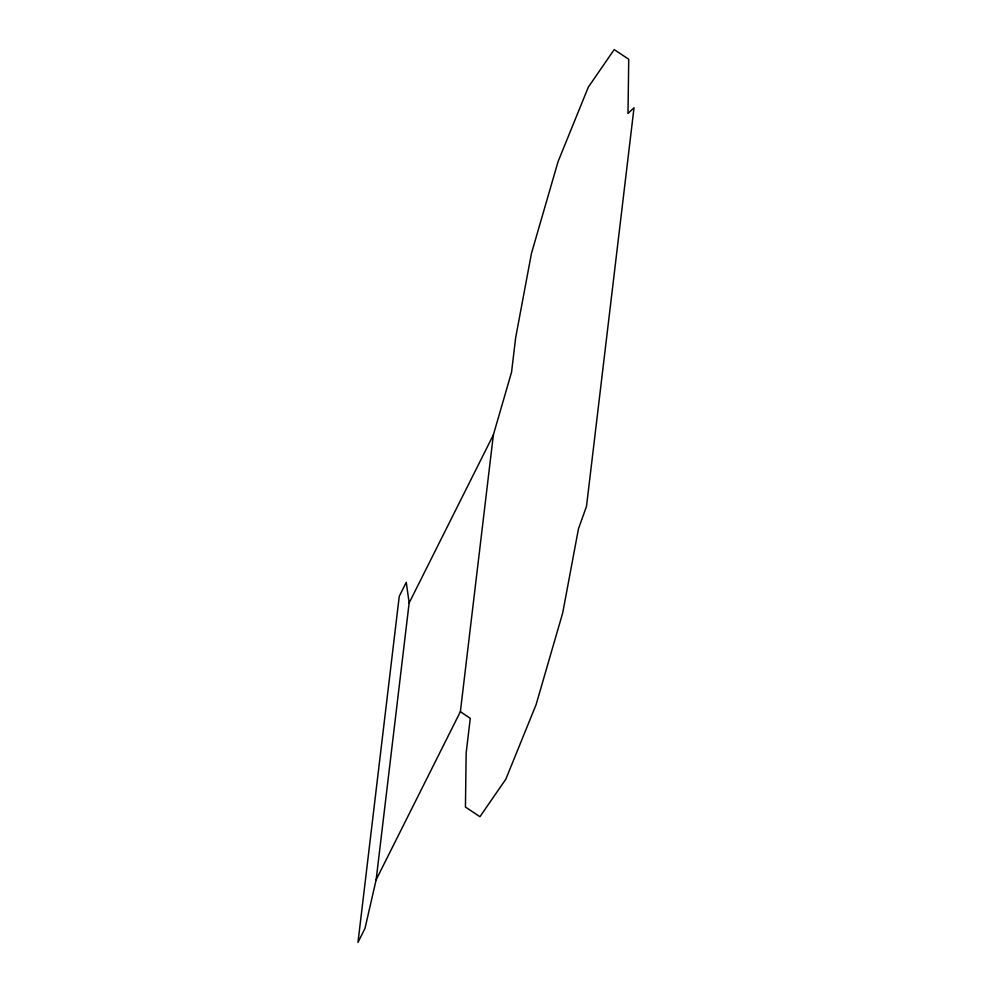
<?xml version="1.0" encoding="UTF-8"?>
<svg xmlns="http://www.w3.org/2000/svg" width="992" height="992" viewBox="0 0 992 992"><rect width="100%" height="100%" fill="white"/><g stroke="black" fill="none" stroke-linecap="round" stroke-linejoin="round"><path stroke-width="1.49" d="M376.142 879.78L409.15 602.925L406.261 582.329L399.243 596.341L357.976 942.4L364.994 928.388L376.142 879.78L460.375 711.673L493.384 434.818L511.562 372.124L515.679 337.59L531.464 253.357L558.05 161.671L588.343 87.085L614.209 49.6L628.73 59.247L627.998 113.448L634.024 107.744L586.495 506.404L578.485 528.724L562.7 612.944L536.102 704.63L505.821 779.216L479.942 816.701L465.434 807.054L466.166 752.866L470.282 718.332L460.375 711.673M409.15 602.925L493.384 434.818"/></g></svg>
